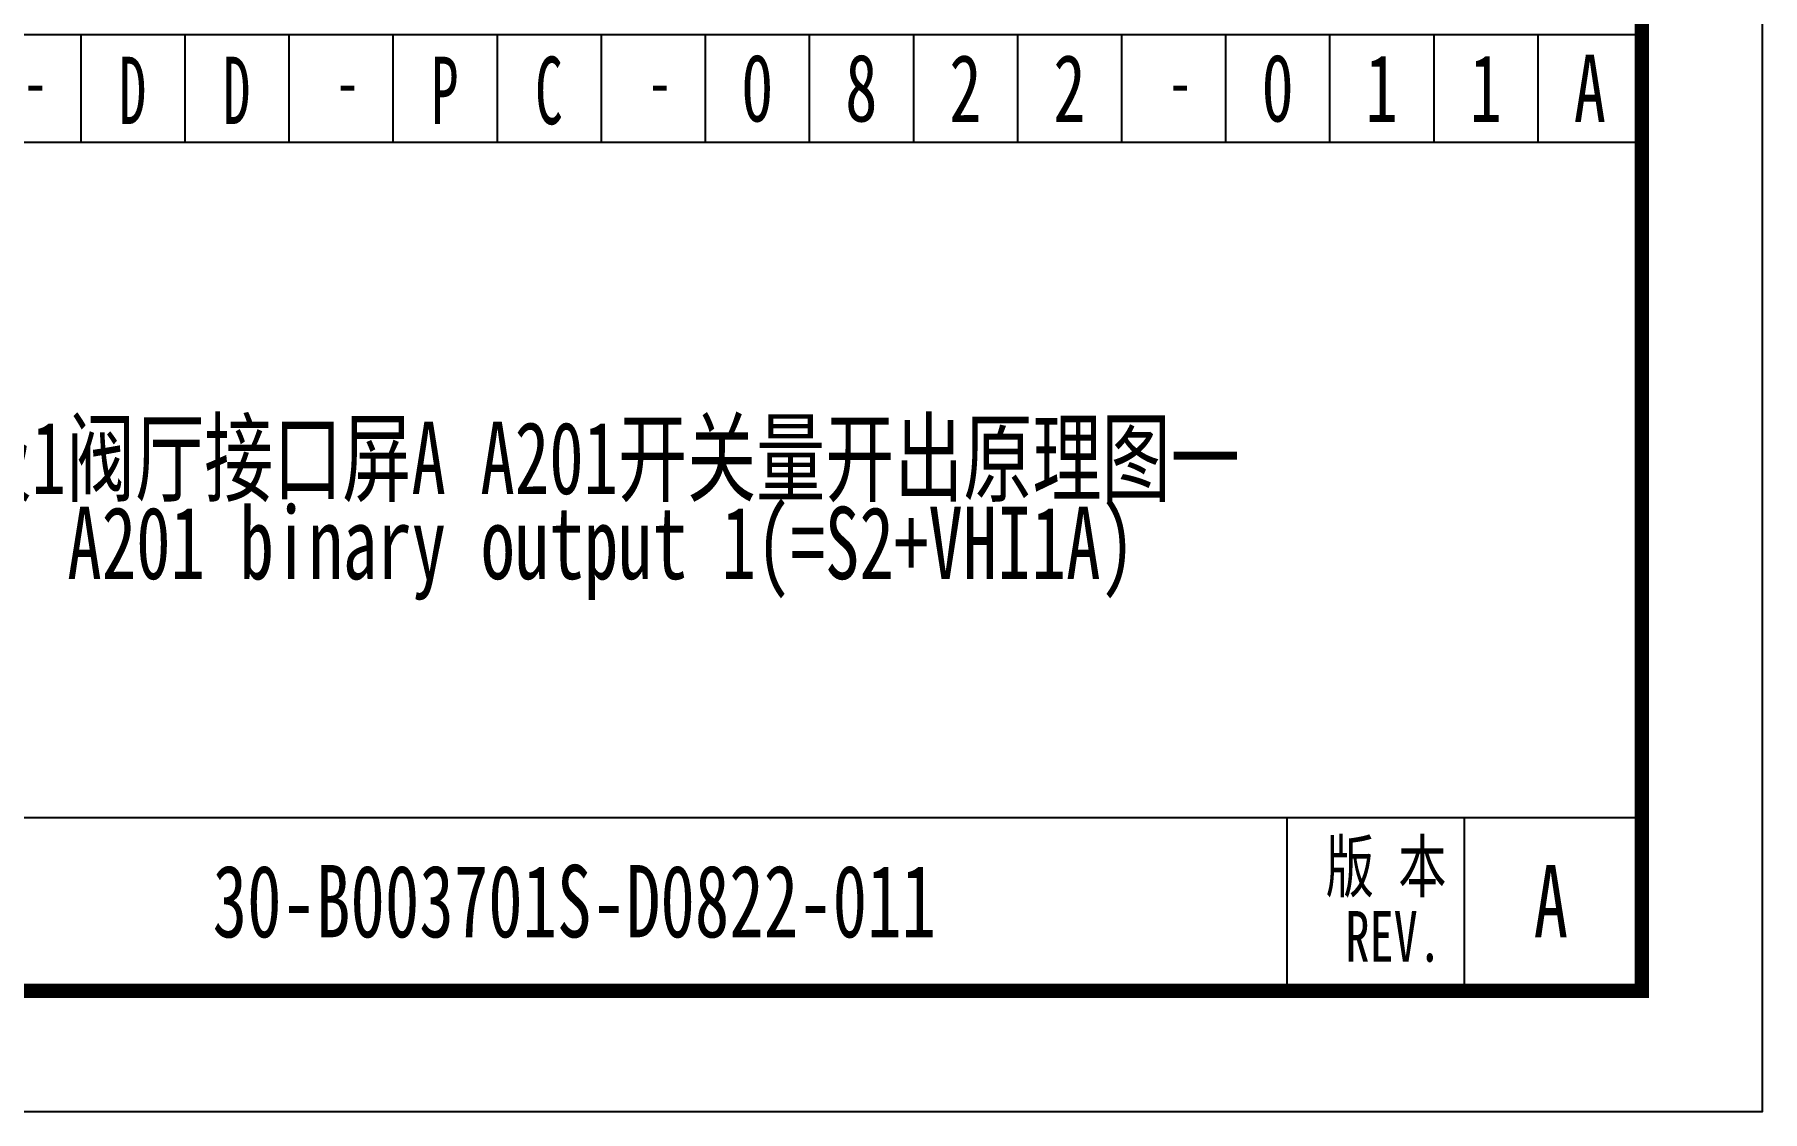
# Model space of a CAD drawing. Header units: millimetres. Extents: x 0 to 420, y 0 to 297.
# Drawn here: x 348.3 to 420, y 0 to 44.6 of the extents above; entities that cross this region are included whole.
import ezdxf
from ezdxf.enums import TextEntityAlignment as Align

# ---------------------------------------------------------------- set-up
doc = ezdxf.new("R2010")
doc.units = ezdxf.units.MM
doc.layers.add('GPDRAW', color=1, linetype='Continuous')
doc.layers.add('sign', color=7, linetype='Continuous')
doc.styles.add('ECL', font='SIMFANG_2312.TTF', dxfattribs={"width": 0.7, "height": 3})
doc.styles.add('LXL', font='SIMFANG_2312.TTF', dxfattribs={"width": 0.7, "height": 3})

# ---------------------------------------------------------------- blocks, each defined once
blk = doc.blocks.new('gpdraw')
at = {"color": 2}
for points in [[(1041.808, -82.7), (651.808, -82.7), (651.808, 204.3), (1041.808, 204.3)], [(912.308, -4.113), (1041.808, -4.113), (1041.808, -82.7), (912.308, -82.7)]]:
    blk.add_lwpolyline(points, close=True, dxfattribs=at)
blk = doc.blocks.new('*U130')
at = {"layer": 'GPDRAW', "color": 5, "style": 'LXL', "width": 0.6}
for s, p in [('C', (84.166, 2.141)), ('P', (79.849, 2.141))]:
    blk.add_text(s, height=2.8, dxfattribs=at).set_placement(p, align=Align.MIDDLE)
at = {"layer": 'GPDRAW', "color": 0, "style": 'LXL', "width": 0.6}
for p in [(66.899, 2.141), (71.216, 2.141)]:
    blk.add_text('D', height=2.8, dxfattribs=at).set_placement(p, align=Align.MIDDLE)
at = {"layer": 'GPDRAW', "color": 7, "style": 'LXL', "width": 0.7}
for p in [(62.366, 1.431), (75.316, 1.431)]:
    blk.add_text('-', height=2.1, dxfattribs=at).set_placement(p)
blk = doc.blocks.new('XXDAFRAM-CH-HENG-A3')
at = {"linetype": 'Continuous'}
for p, q in [((350.25, 44.649), (350.25, 40.194)), ((354.567, 44.649), (354.567, 40.194)), ((358.883, 44.649), (358.883, 40.194)), ((363.2, 44.649), (363.2, 40.194)), ((367.517, 44.649), (367.517, 40.194)), ((371.833, 44.649), (371.833, 40.194)), ((376.15, 44.649), (376.15, 40.194)), ((380.467, 44.649), (380.467, 40.194)), ((384.783, 44.649), (384.783, 40.194)), ((389.1, 44.649), (389.1, 40.194)), ((393.417, 44.649), (393.417, 40.194)), ((397.733, 44.649), (397.733, 40.194)), ((402.05, 44.649), (402.05, 40.194)), ((406.367, 44.649), (406.367, 40.194)), ((410.683, 44.649), (410.683, 40.194))]:
    blk.add_line(p, q, dxfattribs=at)
at = {"color": 1}
blk.add_lwpolyline([(0, 0), (420, 0), (420, 297), (0, 297)], close=True, dxfattribs=at)
at = {"color": 1, "const_width": 0.6}
blk.add_lwpolyline([(25, 5), (415, 5), (415, 292), (25, 292)], close=True, dxfattribs=at)
blk.add_point((415, 5))
at = {"layer": 'GPDRAW'}
for p, q in [((415, 83.587), (415, 5)), ((285.5, 44.649), (415, 44.649)), ((400.268, 12.194), (400.268, 4.98)), ((407.634, 12.194), (407.634, 5)), ((415, 5), (285.5, 5))]:
    blk.add_line(p, q, dxfattribs=at)
at = {"layer": 'GPDRAW', "color": 3, "linetype": 'Continuous'}
blk.add_line((285.5, 44.649), (415, 44.649), dxfattribs=at)
at = {"layer": 'GPDRAW'}
blk.add_lwpolyline([(352, 5), (362.5, 5)], dxfattribs=at)
at = {"layer": 'sign', "color": 1, "linetype": 'Continuous'}
for p, q in [((285.5, 40.194), (415, 40.194)), ((285.5, 12.194), (415, 12.194))]:
    blk.add_line(p, q, dxfattribs=at)
blk.add_blockref('*U130', (285.5, 40.194))
at = {"linetype": 'Continuous', "style": 'ECL', "width": 0.7}
for tag, height, p in [('DESIGNSTATUS', 2.8, (407.013, 52.286)), ('ENDESIGNSTATUS', 2.8, (407.013, 47.375)), ('V', 2.8, (378.308, 42.422)), ('O', 2.8, (382.625, 42.422)), ('N', 2.8, (386.942, 42.422)), ('L', 2.8, (391.258, 42.422)), ('D', 2.8, (399.892, 42.422)), ('W', 2.8, (404.208, 42.422)), ('G', 2.8, (408.525, 42.422)), ('VEREN40', 2.8, (412.842, 42.422)), ('DWGNAME1', 3, (372.022, 30.89)), ('DWGENAME1', 3, (371.833, 27.226)), ('DWGNAME', 3, (371.833, 27.145)), ('DWGNAME2', 3, (371.833, 23.322)), ('DWGENAME', 3, (371.833, 23.303)), ('DWGENAME2', 3, (372.057, 19.642)), ('DWGNO', 3, (370.72, 8.719)), ('VEREN40', 3, (411.224, 8.719))]:
    blk.add_attdef(tag, text='', height=height, dxfattribs=at).set_placement(p, align=Align.MIDDLE)
at = {"style": 'ECL', "width": 0.7, "flags": 1}
for p in [(321.472, 31.794), (321.472, 26.194), (321.472, 20.594), (321.472, 14.994)]:
    blk.add_attdef('DATE', text='', height=3, dxfattribs=at).set_placement(p, align=Align.MIDDLE)
for tag, p in [('SJ1', (299.889, 28.994)), ('JH', (299.889, 23.394)), ('SH1', (299.889, 17.794)), ('PZ', (299.889, 12.194)), ('BL', (299.889, 5))]:
    blk.add_attdef(tag, p, '', height=3, dxfattribs=at)
at = {"layer": 'GPDRAW', "color": 0, "style": 'LXL', "width": 0.7}
for p in [(373.766, 41.626), (395.349, 41.626)]:
    blk.add_text('-', height=2.1, dxfattribs=at).set_placement(p)
at = {"layer": 'GPDRAW', "style": 'LXL', "width": 0.7}
for s, p in [('版 本', (401.887, 9.108)), ('REV.', (402.704, 6.208))]:
    blk.add_text(s, height=2.1, dxfattribs=at).set_placement(p)

msp = doc.modelspace()

# ---------------------------------------------------------------- block references
ref = msp.add_blockref('XXDAFRAM-CH-HENG-A3', (0, 0))
ref.add_attrib('DWGNAME', '极1阀厅接口屏A A201开关量开出原理图一', dxfattribs={"linetype": 'Continuous', "height": 3, "style": 'ECL', "width": 0.7}).set_placement((371.833, 27.145), align=Align.MIDDLE)
ref.add_attrib('DWGENAME', 'A201 binary output 1(=S2+VHI1A)', dxfattribs={"linetype": 'Continuous', "height": 3, "style": 'ECL', "width": 0.7}).set_placement((371.833, 23.303), align=Align.MIDDLE)
ref.add_attrib('DWGNO', '30-B003701S-D0822-011', dxfattribs={"linetype": 'Continuous', "height": 3, "style": 'ECL', "width": 0.7}).set_placement((370.72, 8.719), align=Align.MIDDLE)
ref.add_attrib('VEREN40', 'A', dxfattribs={"linetype": 'Continuous', "height": 3, "style": 'ECL', "width": 0.7}).set_placement((411.224, 8.719), align=Align.MIDDLE)
ref.add_attrib('V', '0', dxfattribs={"linetype": 'Continuous', "height": 2.8, "style": 'ECL', "width": 0.7}).set_placement((378.308, 42.422), align=Align.MIDDLE)
ref.add_attrib('O', '8', dxfattribs={"linetype": 'Continuous', "height": 2.8, "style": 'ECL', "width": 0.7}).set_placement((382.625, 42.422), align=Align.MIDDLE)
ref.add_attrib('N', '2', dxfattribs={"linetype": 'Continuous', "height": 2.8, "style": 'ECL', "width": 0.7}).set_placement((386.942, 42.422), align=Align.MIDDLE)
ref.add_attrib('L', '2', dxfattribs={"linetype": 'Continuous', "height": 2.8, "style": 'ECL', "width": 0.7}).set_placement((391.258, 42.422), align=Align.MIDDLE)
ref.add_attrib('D', '0', dxfattribs={"linetype": 'Continuous', "height": 2.8, "style": 'ECL', "width": 0.7}).set_placement((399.892, 42.422), align=Align.MIDDLE)
ref.add_attrib('W', '1', dxfattribs={"linetype": 'Continuous', "height": 2.8, "style": 'ECL', "width": 0.7}).set_placement((404.208, 42.422), align=Align.MIDDLE)
ref.add_attrib('G', '1', dxfattribs={"linetype": 'Continuous', "height": 2.8, "style": 'ECL', "width": 0.7}).set_placement((408.525, 42.422), align=Align.MIDDLE)
ref.add_attrib('VEREN40', 'A', dxfattribs={"linetype": 'Continuous', "height": 2.8, "style": 'ECL', "width": 0.7}).set_placement((412.842, 42.422), align=Align.MIDDLE)
msp.add_blockref('gpdraw', (-626.808, 87.7))

doc.saveas('drawing.dxf')
